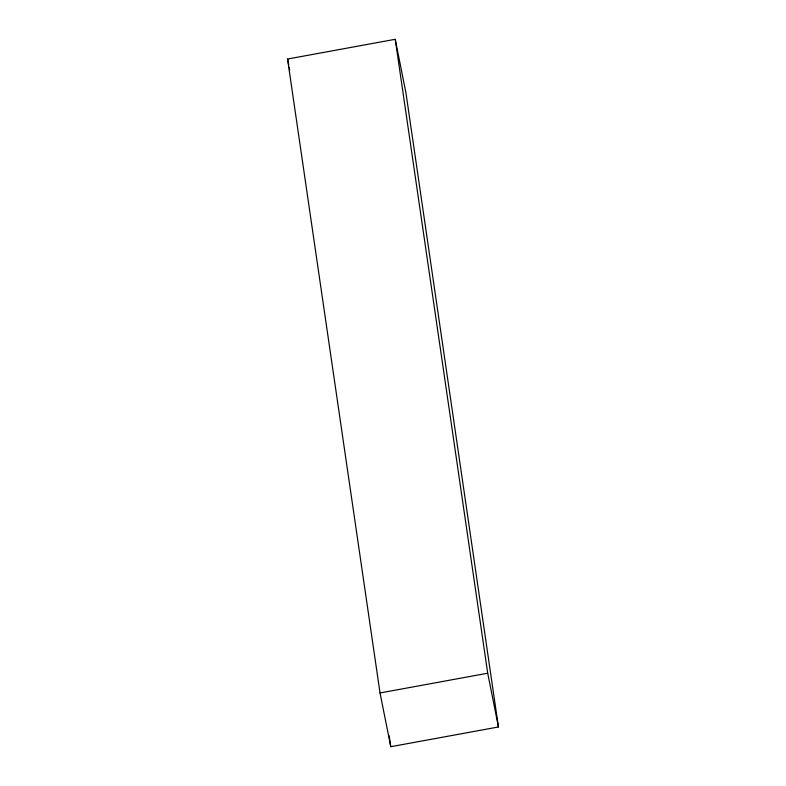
<?xml version="1.0" encoding="UTF-8"?>
<svg xmlns="http://www.w3.org/2000/svg" width="786" height="786" viewBox="0 0 786 786"><rect width="100%" height="100%" fill="white"/><g stroke="black" fill="none" stroke-linecap="round" stroke-linejoin="round"><path stroke-width="1.18" d="M287.558 59.029L395.23 39.3L405.969 93.043L498.442 726.971L390.77 746.7L380.031 692.957L287.558 59.029L288.747 65.002M380.031 692.957L487.713 673.219L395.23 39.3M487.713 673.219L498.442 726.971M289.228 67.39L289.7 69.787M389.178 735.775L390.77 746.7"/></g></svg>
